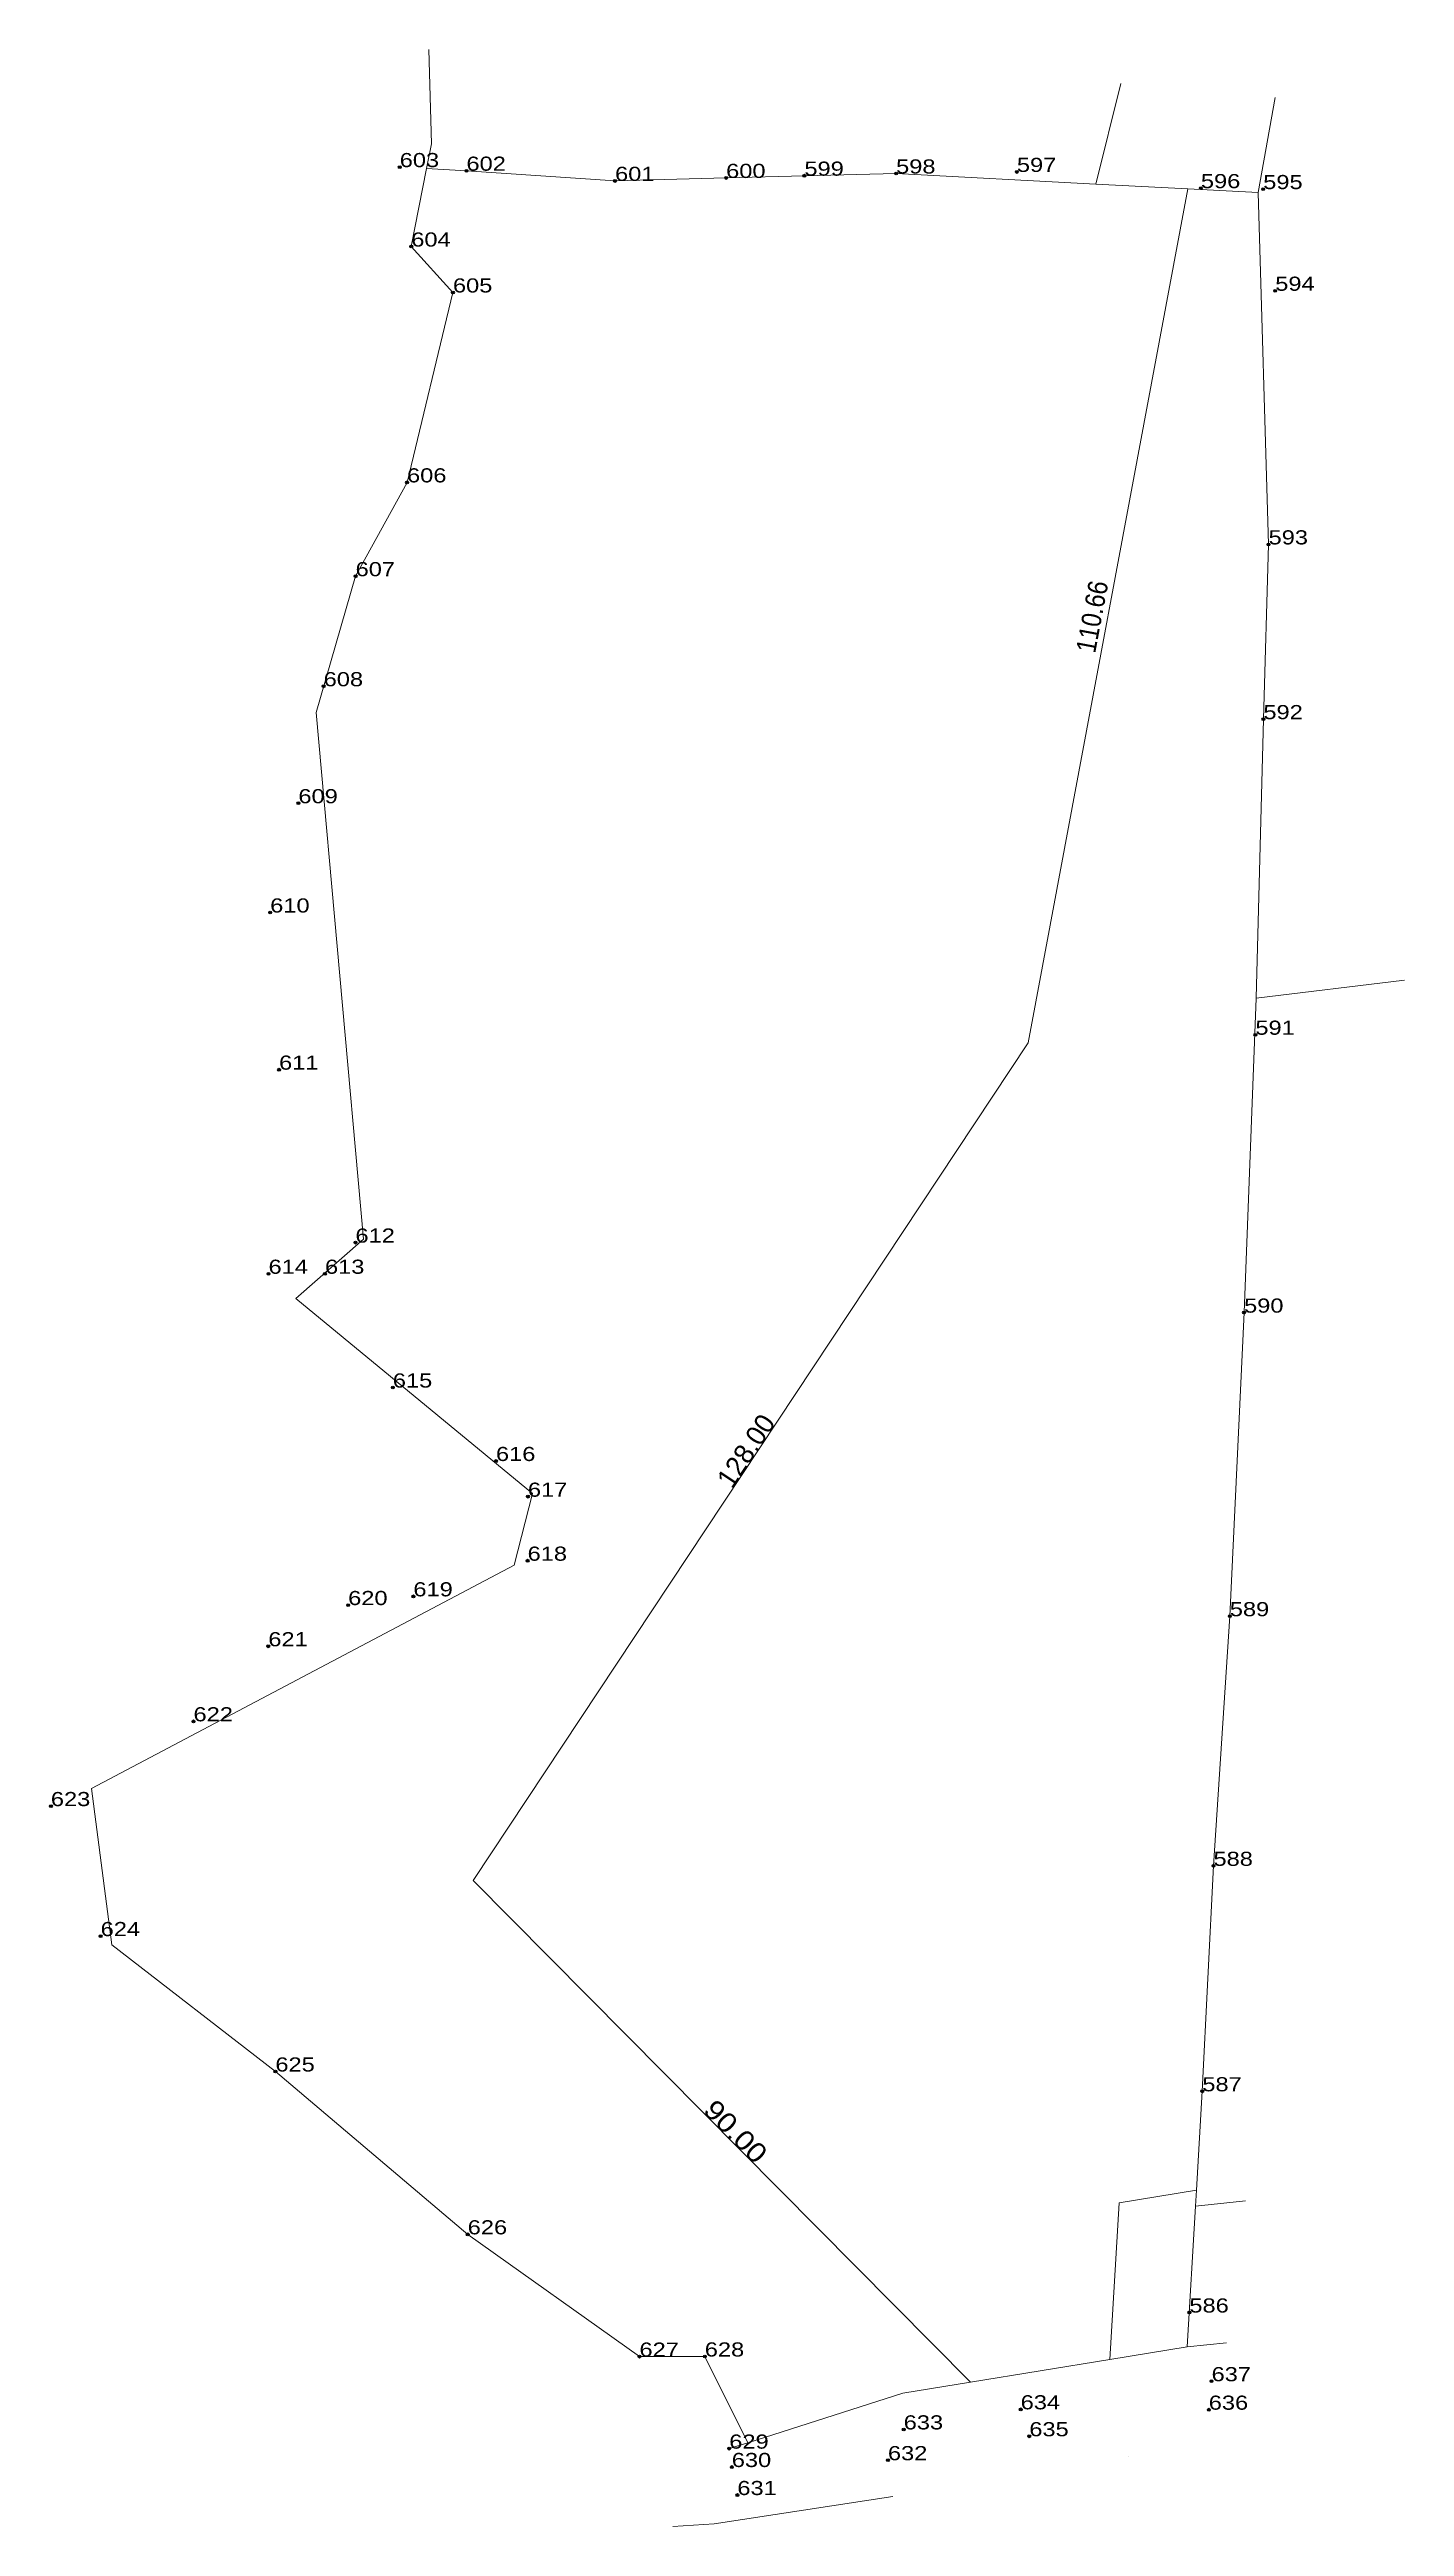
# Model space of a CAD drawing. Header units: metres. Extents: x 537187 to 537360, y 1852642 to 1852958.
import ezdxf
from ezdxf.enums import TextEntityAlignment as Align

# ---------------------------------------------------------------- set-up
doc = ezdxf.new("R2010")
doc.units = ezdxf.units.M
doc.header["$LTSCALE"] = 0.72
doc.header["$PDMODE"] = 32
doc.header["$PDSIZE"] = 0.36
doc.layers.add('10', color=7, linetype='Continuous', lineweight=13)
doc.layers.add('2', color=7, linetype='Continuous', lineweight=13)
for name, color, linetype in [('12', 7, 'Continuous'), ('63', 7, 'Continuous'), ('7', 7, 'Continuous')]:
    doc.layers.add(name, color=color, linetype=linetype)

msp = doc.modelspace()

# ---------------------------------------------------------------- linework, layer by layer
at = {"layer": '10'}
for p, q in [((537235.74, 1852957.71), (537236.07, 1852945.71)), ((537323.92, 1852953.38), (537320.72, 1852940.57)), ((537341.16, 1852836.89), (537360.03, 1852839.15)), ((537333.54, 1852685.04), (537334.28, 1852697.62)), ((537332.37, 1852665.07), (537333.42, 1852682.99)), ((537333.42, 1852682.99), (537339.41, 1852683.63)), ((537339.79, 1852683.67), (537339.41, 1852683.63)), ((537337.35, 1852665.57), (537332.37, 1852665.07)), ((537270.9, 1852663.84), (537276.39, 1852652.85)), ((537276.39, 1852652.85), (537296.15, 1852659.15)), ((537296.15, 1852659.15), (537304.74, 1852660.55)), ((537274.02, 1852652.1), (537276.39, 1852652.85)), ((537272.09, 1852642.52), (537294.85, 1852646.01)), ((537272.09, 1852642.52), (537266.84, 1852642.19))]:
    msp.add_line(p, q, dxfattribs=at)
for points in [[(537240.54, 1852942.27), (537235.45, 1852942.55), (537236.07, 1852945.71)], [(537221.38, 1852873.25), (537226.42, 1852890.62), (537232.97, 1852902.57), (537238.82, 1852926.76), (537233.51, 1852932.61), (537235.45, 1852942.55)], [(537240.54, 1852942.27), (537259.47, 1852940.97), (537273.62, 1852941.35), (537283.59, 1852941.64), (537295.27, 1852941.92), (537320.72, 1852940.57)], [(537304.74, 1852660.55), (537241.39, 1852724.47), (537312.08, 1852831.18), (537332.42, 1852939.95)], [(537341.41, 1852939.48), (537332.42, 1852939.95), (537320.72, 1852940.57)], [(537334.28, 1852697.62), (537335.7, 1852726.34), (537337.78, 1852758.14), (537339.6, 1852796.81), (537341.16, 1852836.89), (537342.06, 1852872.41), (537342.72, 1852894.67), (537341.41, 1852939.48)], [(537195.38, 1852716.28), (537192.76, 1852736.21), (537246.63, 1852764.64), (537248.95, 1852773.78), (537218.79, 1852798.6), (537227.42, 1852806.15), (537221.38, 1852873.25)], [(537270.9, 1852663.84), (537262.58, 1852663.82), (537240.7, 1852679.4), (537216.2, 1852700.14), (537195.38, 1852716.28)], [(537322.5, 1852663.46), (537323.67, 1852683.43), (537333.54, 1852685.04), (537333.42, 1852682.99)], [(537304.74, 1852660.55), (537322.5, 1852663.46), (537332.37, 1852665.07)]]:
    msp.add_lwpolyline(points, dxfattribs=at)
at = {"layer": '2'}
msp.add_line((537343.57, 1852951.59), (537341.41, 1852939.48), dxfattribs=at)
at = {"layer": '7'}
for p in [(537232.04, 1852942.73), (537240.54, 1852942.27), (537283.59, 1852941.64), (537295.27, 1852941.92), (537310.66, 1852942.12), (537259.47, 1852940.97), (537273.62, 1852941.35), (537334.1, 1852940.05), (537342.04, 1852939.93), (537233.51, 1852932.61), (537238.82, 1852926.76), (537343.57, 1852926.98), (537232.97, 1852902.57), (537342.72, 1852894.67), (537226.42, 1852890.61), (537222.35, 1852876.6), (537342.06, 1852872.41), (537219.13, 1852861.7), (537215.54, 1852847.78), (537341.04, 1852832.21), (537216.67, 1852827.76), (537226.4, 1852805.73), (537215.33, 1852801.76), (537222.52, 1852801.76), (537339.59, 1852796.81), (537231.16, 1852787.27), (537244.3, 1852777.91), (537248.37, 1852773.37), (537248.33, 1852765.21), (537225.47, 1852759.55), (537233.78, 1852760.67), (537337.78, 1852758.14), (537215.3, 1852754.31), (537205.77, 1852744.75), (537187.61, 1852733.95), (537335.7, 1852726.34), (537193.94, 1852717.39), (537216.2, 1852700.15), (537334.28, 1852697.62), (537240.7, 1852679.4), (537332.63, 1852669.44), (537262.58, 1852663.82), (537270.9, 1852663.83), (537335.46, 1852660.69), (537296.24, 1852654.55), (537311.14, 1852657.11), (537335.1, 1852657.06), (537274.01, 1852652.1), (537312.24, 1852653.68), (537274.34, 1852649.76), (537294.23, 1852650.63), (537275.05, 1852646.19)]:
    msp.add_point(p, dxfattribs=at)

# ---------------------------------------------------------------- texts
at = {"layer": '12', "width": 1.25}
for s, p in [('603', (537232.04, 1852942.73)), ('602', (537240.54, 1852942.27)), ('601', (537259.47, 1852940.97)), ('600', (537273.62, 1852941.35)), ('599', (537283.59, 1852941.64)), ('598', (537295.27, 1852941.92)), ('597', (537310.66, 1852942.12)), ('596', (537334.1, 1852940.05)), ('595', (537342.04, 1852939.93)), ('604', (537233.51, 1852932.61)), ('605', (537238.82, 1852926.76)), ('594', (537343.57, 1852926.98)), ('606', (537232.97, 1852902.57)), ('593', (537342.72, 1852894.67)), ('607', (537226.42, 1852890.62)), ('608', (537222.35, 1852876.6)), ('592', (537342.06, 1852872.41)), ('609', (537219.13, 1852861.7)), ('610', (537215.54, 1852847.78)), ('591', (537341.04, 1852832.21)), ('611', (537216.67, 1852827.76)), ('612', (537226.4, 1852805.73)), ('614', (537215.33, 1852801.76)), ('613', (537222.52, 1852801.76)), ('590', (537339.6, 1852796.81)), ('615', (537231.16, 1852787.27)), ('616', (537244.3, 1852777.91)), ('617', (537248.37, 1852773.36)), ('618', (537248.33, 1852765.21)), ('619', (537233.78, 1852760.67)), ('620', (537225.47, 1852759.56)), ('589', (537337.78, 1852758.14)), ('621', (537215.3, 1852754.31)), ('622', (537205.77, 1852744.75)), ('623', (537187.6, 1852733.95)), ('588', (537335.7, 1852726.34)), ('624', (537193.94, 1852717.39)), ('625', (537216.2, 1852700.14)), ('587', (537334.28, 1852697.62)), ('626', (537240.7, 1852679.4)), ('586', (537332.63, 1852669.44)), ('627', (537262.58, 1852663.82)), ('628', (537270.9, 1852663.84)), ('637', (537335.46, 1852660.69)), ('634', (537311.14, 1852657.11)), ('636', (537335.1, 1852657.06)), ('633', (537296.24, 1852654.55)), ('635', (537312.24, 1852653.68)), ('629', (537274.02, 1852652.1)), ('630', (537274.34, 1852649.76)), ('632', (537294.23, 1852650.63)), ('631', (537275.05, 1852646.19))]:
    msp.add_text(s, height=1.8, dxfattribs=at).set_placement(p)
at = {"layer": '63'}
for s, rotation, width, p in [('110.66', 79.408, 0.9, (537321.4693, 1852885.2452)), ('90.00', 314.743, 1.15, (537273.9392, 1852691.6199))]:
    msp.add_text(s, height=2.5, rotation=rotation, dxfattribs=dict(at, width=width)).set_placement(p, align=Align.CENTER)
msp.add_text('128.00', height=2.5, rotation=56.478, dxfattribs=at).set_placement((537277.1979, 1852778.5147), align=Align.CENTER)
for p in [(537296.1549, 1852659.15), (537324.9149, 1852651.14), (537294.8549, 1852646.01)]:
    msp.add_text('D', height=0.01, dxfattribs=at).set_placement(p, align=Align.CENTER)

doc.saveas('drawing.dxf')
